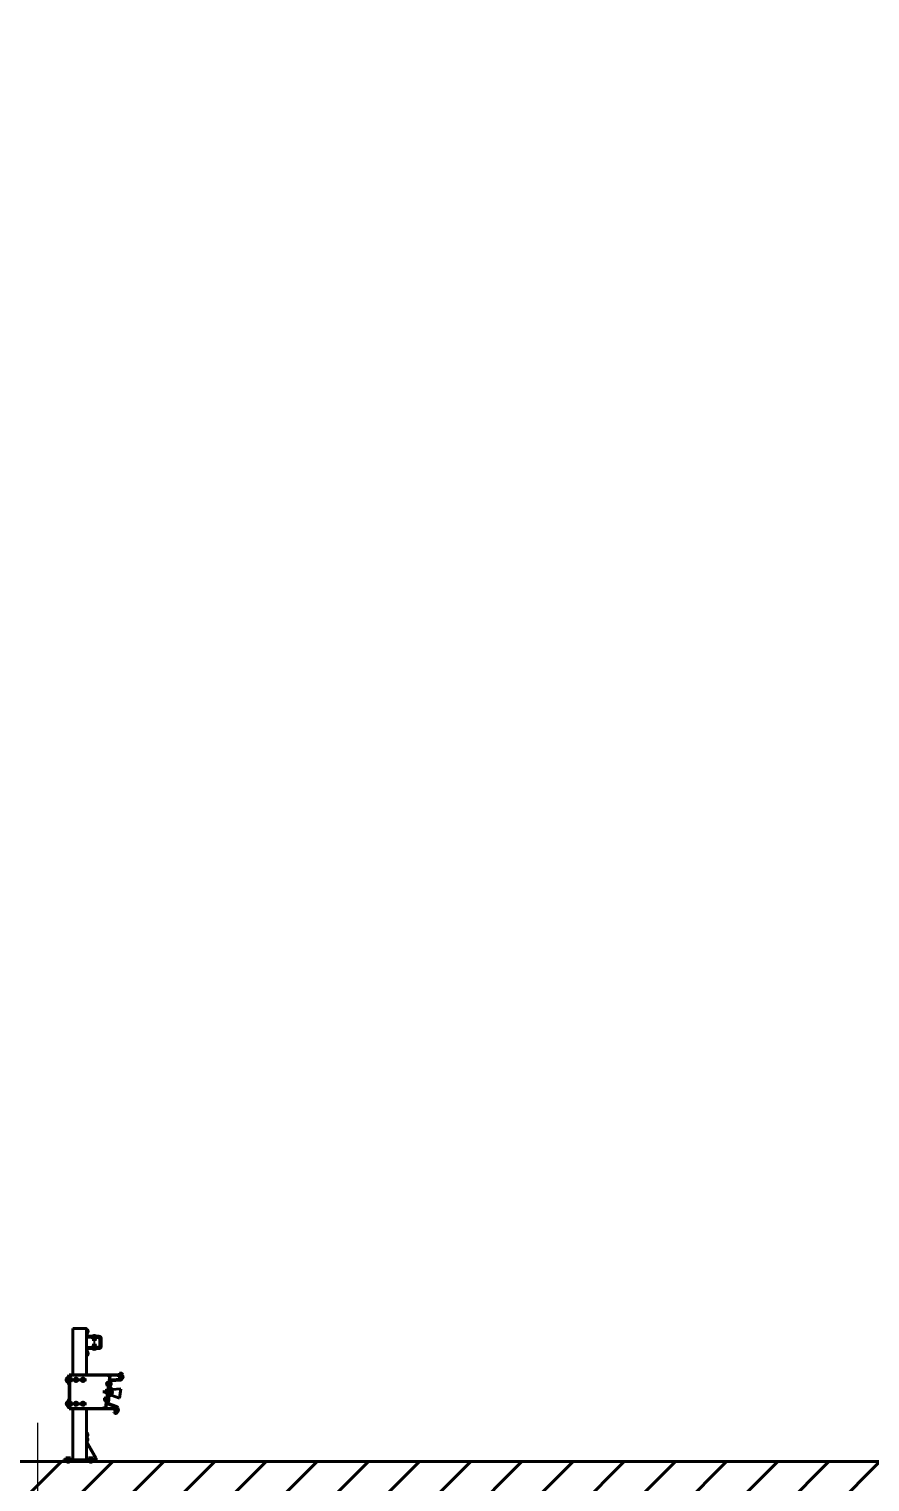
# Model space of a CAD drawing. Header units: millimetres. Extents: x 82 to 1107, y 39 to 638.
# Drawn here: x 1060.11 to 1067.49, y 305.15 to 317.9 of the extents above; entities that cross this region are included whole.
import ezdxf

# ---------------------------------------------------------------- set-up
doc = ezdxf.new("R2010")
doc.units = ezdxf.units.MM
doc.linetypes.add('CENTER2', pattern=[28.575, 19.05, -3.175, 3.175, -3.175])
for name, color, linetype, lineweight in [('axis', 40, 'CENTER2', 20), ('dim', 4, 'Continuous', 25), ('elevation', 250, 'Continuous', 40)]:
    doc.layers.add(name, color=color, linetype=linetype, lineweight=lineweight)
doc.styles.add('text-razm', font='simplex.shx', dxfattribs={"width": 0.6, "oblique": 15})
doc.dimstyles.new('razm-001', dxfattribs={"dimtxt": 3, "dimasz": 2.5, "dimexe": 1, "dimexo": 0, "dimgap": 1, "dimtad": 1, "dimdec": 0, "dimlfac": 100, "dimzin": 1, "dimtxsty": 'text-razm', "dimcen": 2.5, "dimclrd": 256, "dimclre": 256, "dimclrt": 7, "dimaunit": 1, "dimadec": 0, "dimazin": 2, "dimtfac": 1, "dimtdec": 0, "dimtmove": 0, "dimatfit": 3, "dimfxl": 1, "dimlwd": 20, "dimlwe": 20, "dimarcsym": 0})

# ---------------------------------------------------------------- blocks, each defined once
blk = doc.blocks.new('*D8')
at = {"layer": 'Defpoints', "color": 0, "transparency": 16777216}
for p in [(1062.304, 365.222), (1097.869, 365.222), (1075.687, 270.731)]:
    blk.add_point(p, dxfattribs=at)
at = {"layer": 'dim', "lineweight": 20, "transparency": 16777216}
for p, q in [((1062.304, 365.222), (1098.869, 365.222)), ((1097.869, 273.231), (1097.869, 362.722)), ((1075.687, 270.731), (1098.869, 270.731))]:
    blk.add_line(p, q, dxfattribs=at)
at = {"layer": 'dim', "transparency": 16777216}
for points in [[(1097.453, 362.722), (1098.286, 362.722), (1097.869, 365.222)], [(1097.453, 273.231), (1098.286, 273.231), (1097.869, 270.731)]]:
    blk.add_solid(points, dxfattribs=at)
at = {"layer": 'dim', "color": 7, "transparency": 16777216, "insert": (1095.369, 317.977), "char_height": 3, "attachment_point": 5, "rotation": 90, "style": 'text-razm'}
blk.add_mtext('10754', dxfattribs=at)

msp = doc.modelspace()

# ---------------------------------------------------------------- hatches: boundary and pattern name
at = {"layer": 'elevation'}
h = msp.add_hatch(dxfattribs=at)
h.set_pattern_fill('ANSI31', color=256, scale=0.1)
h.set_pattern_definition([(45, (-4142.40534, 468.6736), (-0.224506403, 0.224506403), [])])
edge = h.paths.add_edge_path()
edge.add_arc((1059.837, 303.323), 0.2, 270, 359.9985)
edge.add_line((1060.037, 303.323), (1060.037, 304.723))
edge.add_arc((1059.837, 304.723), 0.2, 359.9985, 449.9985)
edge.add_line((1059.837, 304.923), (1056.617, 304.923))
edge.add_arc((1056.617, 304.723), 0.2, 89.9985, 179.9985)
edge.add_line((1056.417, 304.723), (1056.417, 303.323))
edge.add_arc((1056.617, 303.323), 0.2, 179.9985, 270)
edge.add_line((1056.617, 303.123), (1059.837, 303.123))
edge = h.paths.add_edge_path()
edge.add_arc((1055.917, 304.723), 0.2, 359.9985, 449.9985)
edge.add_line((1055.917, 304.923), (1053.117, 304.923))
edge.add_arc((1053.117, 304.723), 0.2, 89.9985, 179.9985)
edge.add_line((1052.917, 304.723), (1052.917, 303.323))
edge.add_arc((1053.117, 303.323), 0.2, 179.9985, 270)
edge.add_line((1053.117, 303.123), (1055.917, 303.123))
edge.add_arc((1055.917, 303.323), 0.2, 270, 359.9985)
edge.add_line((1056.117, 303.323), (1056.117, 304.723))
edge = h.paths.add_edge_path()
edge.add_arc((1047.217, 304.824), 0.1, 89.9985, 180)
edge.add_line((1047.117, 304.824), (1047.117, 304.639))
edge.add_arc((1047.217, 304.639), 0.1, 180, 254.0211)
edge.add_line((1047.19, 304.543), (1052.014, 303.161))
edge.add_arc((1052.289, 304.123), 1, 254.0211, 270.0176)
edge.add_line((1052.289, 303.123), (1052.417, 303.123))
edge.add_arc((1052.417, 303.323), 0.2, 270.0176, 359.9985)
edge.add_line((1052.617, 303.323), (1052.617, 304.724))
edge.add_arc((1052.417, 304.724), 0.2, 359.9985, 449.9985)
edge.add_line((1052.417, 304.924), (1047.217, 304.924))
edge = h.paths.add_edge_path()
edge.add_arc((1060.537, 304.723), 0.2, 89.9985, 179.9985)
edge.add_line((1060.337, 304.723), (1060.337, 303.323))
edge.add_arc((1060.537, 303.323), 0.2, 179.9985, 270.0754)
edge.add_line((1060.538, 303.123), (1063.758, 303.127))
edge.add_arc((1063.758, 303.327), 0.2, 270.0754, 359.9985)
edge.add_line((1063.958, 303.327), (1063.958, 304.723))
edge.add_arc((1063.758, 304.723), 0.2, 359.9985, 449.9985)
edge.add_line((1063.758, 304.923), (1060.537, 304.923))
edge = h.paths.add_edge_path()
edge.add_arc((1067.258, 303.327), 0.2, 270, 359.9985)
edge.add_line((1067.458, 303.327), (1067.458, 304.728))
edge.add_arc((1067.258, 304.728), 0.2, 359.9985, 449.9985)
edge.add_line((1067.258, 304.928), (1064.458, 304.928))
edge.add_arc((1064.458, 304.728), 0.2, 89.9985, 179.9985)
edge.add_line((1064.258, 304.728), (1064.258, 303.327))
edge.add_arc((1064.458, 303.327), 0.2, 179.9985, 270)
edge.add_line((1064.458, 303.127), (1067.258, 303.127))
edge = h.paths.add_edge_path()
edge.add_arc((1067.958, 304.728), 0.2, 89.9501, 179.9985)
edge.add_line((1067.758, 304.728), (1067.758, 303.327))
edge.add_arc((1067.958, 303.327), 0.2, 179.9985, 270.0153)
edge.add_line((1067.958, 303.127), (1068.103, 303.127))
edge.add_arc((1068.102, 304.127), 1, 270.0176, 285.9789)
edge.add_line((1068.378, 303.166), (1073.185, 304.543))
edge.add_arc((1073.157, 304.639), 0.1, 285.9789, 360)
edge.add_line((1073.257, 304.639), (1073.257, 304.823))
edge.add_arc((1073.157, 304.823), 0.1, 360, 449.9985)
edge.add_line((1073.157, 304.923), (1067.958, 304.928))
edge = h.paths.add_edge_path()
edge.add_arc((1046.268, 304.983), 0.5, 180, 235.291)
edge.add_line((1045.983, 304.572), (1049.534, 303.559))
edge.add_line((1049.534, 303.559), (1052.102, 302.824))
edge.add_line((1052.102, 302.824), (1060.187, 302.824))
edge.add_line((1060.187, 302.824), (1060.187, 305.324))
edge.add_line((1060.187, 305.324), (1048.887, 305.324))
edge.add_line((1048.887, 305.324), (1045.768, 305.324))
edge.add_line((1045.768, 305.324), (1045.768, 304.983))
edge = h.paths.add_edge_path()
edge.add_arc((1074.107, 304.984), 0.5, 304.7068, 360)
edge.add_line((1074.607, 304.984), (1074.607, 305.324))
edge.add_line((1074.607, 305.324), (1071.487, 305.324))
edge.add_line((1071.487, 305.324), (1060.187, 305.324))
edge.add_line((1060.187, 305.324), (1060.187, 302.825))
edge.add_line((1060.187, 302.825), (1068.285, 302.828))
edge.add_line((1068.285, 302.828), (1070.84, 303.559))
edge.add_line((1070.84, 303.559), (1074.392, 304.573))

# ---------------------------------------------------------------- linework, layer by layer
at = {"layer": 'axis'}
msp.add_line((1060.187, 305.663), (1060.187, 300.294), dxfattribs=at)
at = {"layer": 'elevation'}
for p, q in [((1060.615, 306.493), (1060.495, 306.493)), ((1060.495, 306.493), (1060.495, 306.087)), ((1060.638, 306.468), (1060.608, 306.468)), ((1060.615, 306.493), (1060.615, 306.087)), ((1060.618, 306.476), (1060.615, 306.476)), ((1060.618, 306.46), (1060.615, 306.46)), ((1060.618, 306.455), (1060.615, 306.455)), ((1060.615, 306.428), (1060.615, 306.455)), ((1060.623, 306.491), (1060.618, 306.491)), ((1060.618, 306.491), (1060.618, 306.429)), ((1060.618, 306.428), (1060.618, 306.455)), ((1060.623, 306.491), (1060.623, 306.429)), ((1060.625, 306.483), (1060.623, 306.483)), ((1060.623, 306.483), (1060.623, 306.454)), ((1060.625, 306.454), (1060.623, 306.454)), ((1060.625, 306.483), (1060.625, 306.454)), ((1060.685, 306.438), (1060.685, 306.407)), ((1060.685, 306.437), (1060.685, 306.389)), ((1060.615, 306.286), (1060.615, 306.313)), ((1060.618, 306.286), (1060.618, 306.313)), ((1060.618, 306.312), (1060.618, 306.25)), ((1060.623, 306.312), (1060.623, 306.25)), ((1060.726, 306.424), (1060.628, 306.424)), ((1060.726, 306.42), (1060.628, 306.42)), ((1060.717, 306.418), (1060.628, 306.418)), ((1060.717, 306.415), (1060.628, 306.415)), ((1060.628, 306.326), (1060.717, 306.326)), ((1060.628, 306.323), (1060.717, 306.323)), ((1060.726, 306.321), (1060.628, 306.321)), ((1060.726, 306.317), (1060.628, 306.317)), ((1060.7, 306.413), (1060.67, 306.413)), ((1060.67, 306.413), (1060.67, 306.403)), ((1060.67, 306.403), (1060.7, 306.403)), ((1060.7, 306.338), (1060.67, 306.338)), ((1060.67, 306.338), (1060.67, 306.328)), ((1060.67, 306.328), (1060.7, 306.328)), ((1060.671, 306.426), (1060.7, 306.426)), ((1060.671, 306.426), (1060.671, 306.424)), ((1060.671, 306.424), (1060.7, 306.424)), ((1060.7, 306.317), (1060.671, 306.317)), ((1060.671, 306.315), (1060.671, 306.317)), ((1060.7, 306.315), (1060.671, 306.315)), ((1060.697, 306.401), (1060.673, 306.401)), ((1060.697, 306.34), (1060.673, 306.34)), ((1060.677, 306.42), (1060.677, 306.418)), ((1060.677, 306.413), (1060.677, 306.403)), ((1060.677, 306.413), (1060.677, 306.403)), ((1060.677, 306.401), (1060.677, 306.384)), ((1060.677, 306.384), (1060.693, 306.384)), ((1060.693, 306.357), (1060.677, 306.357)), ((1060.677, 306.34), (1060.677, 306.357)), ((1060.677, 306.338), (1060.677, 306.328)), ((1060.677, 306.328), (1060.677, 306.338)), ((1060.677, 306.321), (1060.677, 306.323)), ((1060.678, 306.401), (1060.678, 306.384)), ((1060.678, 306.34), (1060.678, 306.357)), ((1060.685, 306.304), (1060.685, 306.352)), ((1060.685, 306.34), (1060.685, 306.326)), ((1060.685, 306.335), (1060.685, 306.301)), ((1060.692, 306.401), (1060.692, 306.384)), ((1060.692, 306.34), (1060.692, 306.357)), ((1060.693, 306.42), (1060.693, 306.418)), ((1060.693, 306.413), (1060.693, 306.403)), ((1060.693, 306.413), (1060.693, 306.403)), ((1060.693, 306.401), (1060.693, 306.384)), ((1060.693, 306.34), (1060.693, 306.357)), ((1060.693, 306.338), (1060.693, 306.328)), ((1060.693, 306.328), (1060.693, 306.338)), ((1060.693, 306.321), (1060.693, 306.323)), ((1060.7, 306.426), (1060.7, 306.424)), ((1060.7, 306.413), (1060.7, 306.403)), ((1060.7, 306.338), (1060.7, 306.328)), ((1060.7, 306.315), (1060.7, 306.317)), ((1060.732, 306.341), (1060.732, 306.4)), ((1060.735, 306.341), (1060.735, 306.4)), ((1060.741, 306.405), (1060.741, 306.336)), ((1060.745, 306.405), (1060.745, 306.336)), ((1060.638, 306.273), (1060.611, 306.273)), ((1060.618, 306.286), (1060.615, 306.286)), ((1060.618, 306.281), (1060.615, 306.281)), ((1060.618, 306.265), (1060.615, 306.265)), ((1060.623, 306.25), (1060.618, 306.25)), ((1060.625, 306.287), (1060.623, 306.287)), ((1060.623, 306.287), (1060.623, 306.258)), ((1060.625, 306.258), (1060.623, 306.258)), ((1060.625, 306.287), (1060.625, 306.258)), ((1060.443, 306.057), (1060.445, 306.057)), ((1060.443, 306.057), (1060.443, 306.028)), ((1060.445, 306.057), (1060.445, 306.028)), ((1060.46, 306.082), (1060.464, 306.079)), ((1060.465, 306.087), (1060.465, 306.083)), ((1060.923, 306.087), (1060.465, 306.087)), ((1060.465, 306.087), (1060.465, 306.083)), ((1060.923, 306.083), (1060.465, 306.083)), ((1060.478, 306.077), (1060.465, 306.077)), ((1060.465, 306.077), (1060.465, 305.797)), ((1060.469, 306.077), (1060.469, 305.797)), ((1060.469, 306.03), (1060.469, 306.054)), ((1060.471, 306.057), (1060.471, 306.027)), ((1060.481, 306.057), (1060.471, 306.057)), ((1060.481, 306.027), (1060.481, 306.057)), ((1060.483, 306.083), (1060.483, 306.082)), ((1060.483, 306.03), (1060.483, 306.054)), ((1060.495, 306.092), (1060.495, 306.087)), ((1060.525, 306.065), (1060.525, 306.02)), ((1060.525, 306.063), (1060.525, 306.02)), ((1060.585, 306.065), (1060.585, 306.02)), ((1060.585, 306.063), (1060.585, 306.02)), ((1060.615, 306.092), (1060.615, 306.087)), ((1060.821, 306.078), (1060.782, 305.797)), ((1060.825, 306.077), (1060.786, 305.797)), ((1060.806, 306.083), (1060.806, 306.083)), ((1060.821, 306.077), (1060.811, 306.077)), ((1060.825, 306.077), (1060.821, 306.078)), ((1060.942, 306.067), (1060.896, 306.073)), ((1060.901, 306.081), (1060.898, 306.065)), ((1060.906, 306.065), (1060.898, 306.066)), ((1060.906, 306.064), (1060.898, 306.065)), ((1060.908, 306.079), (1060.9, 306.08)), ((1060.909, 306.08), (1060.901, 306.081)), ((1060.922, 306.096), (1060.906, 306.101)), ((1060.906, 306.101), (1060.906, 306.098)), ((1060.921, 306.093), (1060.906, 306.098)), ((1060.906, 306.06), (1060.909, 306.083)), ((1060.911, 306.083), (1060.907, 306.056)), ((1060.917, 306.055), (1060.907, 306.056)), ((1060.918, 306.062), (1060.908, 306.063)), ((1060.92, 306.078), (1060.91, 306.079)), ((1060.913, 306.1), (1060.914, 306.104)), ((1060.913, 306.1), (1060.923, 306.097)), ((1060.914, 306.104), (1060.924, 306.101)), ((1060.917, 306.055), (1060.921, 306.083)), ((1060.919, 306.05), (1060.924, 306.089)), ((1060.923, 306.05), (1060.928, 306.088)), ((1060.923, 306.051), (1060.928, 306.087)), ((1060.923, 306.087), (1060.923, 306.083)), ((1060.927, 306.049), (1060.932, 306.088)), ((1060.929, 306.054), (1060.927, 306.054)), ((1060.933, 306.083), (1060.929, 306.054)), ((1060.933, 306.083), (1060.931, 306.083)), ((1060.432, 306.042), (1060.48, 306.042)), ((1060.471, 306.042), (1060.434, 306.042)), ((1060.443, 306.028), (1060.445, 306.028)), ((1060.445, 306.05), (1060.446, 306.05)), ((1060.445, 306.034), (1060.446, 306.034)), ((1060.45, 306.05), (1060.465, 306.05)), ((1060.45, 306.034), (1060.465, 306.034)), ((1060.455, 306.05), (1060.455, 306.034)), ((1060.455, 306.049), (1060.465, 306.049)), ((1060.455, 306.035), (1060.465, 306.035)), ((1060.46, 306.002), (1060.464, 306.006)), ((1060.469, 306.05), (1060.485, 306.05)), ((1060.469, 306.034), (1060.485, 306.034)), ((1060.481, 306.05), (1060.471, 306.05)), ((1060.481, 306.034), (1060.471, 306.034)), ((1060.481, 306.027), (1060.471, 306.027)), ((1060.483, 306.049), (1060.485, 306.049)), ((1060.483, 306.035), (1060.485, 306.035)), ((1060.485, 306.05), (1060.485, 306.034)), ((1060.615, 306.042), (1060.495, 306.042)), ((1060.805, 305.937), (1060.761, 305.937)), ((1060.779, 305.949), (1060.777, 305.933)), ((1060.787, 305.933), (1060.777, 305.934)), ((1060.787, 305.932), (1060.777, 305.933)), ((1060.842, 305.932), (1060.778, 305.941)), ((1060.789, 305.948), (1060.779, 305.949)), ((1060.789, 305.947), (1060.779, 305.948)), ((1060.786, 305.928), (1060.789, 305.952)), ((1060.792, 305.954), (1060.788, 305.924)), ((1060.798, 305.93), (1060.788, 305.931)), ((1060.832, 306.003), (1060.79, 306.009)), ((1060.801, 305.946), (1060.791, 305.947)), ((1060.794, 306.017), (1060.792, 306.001)), ((1060.833, 306.003), (1060.792, 306.009)), ((1060.796, 306.001), (1060.792, 306.002)), ((1060.796, 306), (1060.792, 306.001)), ((1060.802, 305.953), (1060.792, 305.954)), ((1060.798, 305.93), (1060.792, 305.931)), ((1060.798, 305.93), (1060.792, 305.931)), ((1060.798, 306.016), (1060.794, 306.017)), ((1060.798, 306.015), (1060.794, 306.016)), ((1060.801, 305.946), (1060.795, 305.947)), ((1060.801, 305.946), (1060.795, 305.947)), ((1060.796, 305.996), (1060.799, 306.02)), ((1060.801, 306.023), (1060.797, 305.993)), ((1060.811, 306.006), (1060.797, 306.008)), ((1060.807, 305.992), (1060.797, 305.993)), ((1060.797, 305.923), (1060.802, 305.953)), ((1060.808, 305.998), (1060.798, 306)), ((1060.846, 305.931), (1060.798, 305.938)), ((1060.81, 306.014), (1060.8, 306.016)), ((1060.811, 306.021), (1060.801, 306.023)), ((1060.824, 305.926), (1060.804, 305.929)), ((1060.822, 305.928), (1060.805, 305.93)), ((1060.824, 305.942), (1060.806, 305.944)), ((1060.807, 305.992), (1060.811, 306.021)), ((1060.826, 305.942), (1060.807, 305.945)), ((1060.809, 305.994), (1060.813, 306.018)), ((1060.812, 305.986), (1060.818, 306.025)), ((1060.812, 305.986), (1060.818, 306.025)), ((1060.816, 305.985), (1060.822, 306.025)), ((1060.816, 305.986), (1060.822, 306.024)), ((1060.816, 305.986), (1060.816, 305.981)), ((1060.82, 305.985), (1060.826, 306.024)), ((1060.823, 305.99), (1060.821, 305.99)), ((1060.824, 305.943), (1060.822, 305.927)), ((1060.825, 305.934), (1060.822, 305.909)), ((1060.827, 306.019), (1060.823, 305.99)), ((1060.825, 305.99), (1060.823, 305.99)), ((1060.827, 306.019), (1060.825, 306.019)), ((1060.829, 306.018), (1060.825, 305.99)), ((1060.826, 305.964), (1060.825, 305.965)), ((1060.825, 305.934), (1060.829, 305.96)), ((1060.828, 305.967), (1060.826, 305.968)), ((1060.828, 305.968), (1060.826, 305.968)), ((1060.829, 305.934), (1060.826, 305.909)), ((1060.829, 305.934), (1060.826, 305.908)), ((1060.829, 306.018), (1060.827, 306.019)), ((1060.829, 305.971), (1060.828, 305.972)), ((1060.829, 305.934), (1060.833, 305.959)), ((1060.829, 305.934), (1060.833, 305.958)), ((1060.836, 305.953), (1060.83, 305.913)), ((1060.833, 305.933), (1060.83, 305.908)), ((1060.833, 305.933), (1060.83, 305.908)), ((1060.835, 305.948), (1060.831, 305.919)), ((1060.833, 305.933), (1060.837, 305.959)), ((1060.833, 305.908), (1060.84, 305.958)), ((1060.837, 305.933), (1060.833, 305.933)), ((1060.838, 305.947), (1060.834, 305.918)), ((1060.915, 306.047), (1060.836, 306.042)), ((1060.84, 305.947), (1060.836, 305.918)), ((1060.915, 306.044), (1060.837, 306.039)), ((1060.837, 306.038), (1060.915, 306.043)), ((1060.837, 306.034), (1060.915, 306.039)), ((1060.84, 305.958), (1060.837, 305.958)), ((1060.84, 305.947), (1060.838, 305.947)), ((1060.84, 305.958), (1060.839, 305.955)), ((1060.919, 305.964), (1060.84, 305.958)), ((1060.907, 305.88), (1060.919, 305.964)), ((1060.433, 305.832), (1060.481, 305.832)), ((1060.472, 305.832), (1060.435, 305.832)), ((1060.444, 305.846), (1060.446, 305.846)), ((1060.444, 305.846), (1060.444, 305.817)), ((1060.444, 305.817), (1060.446, 305.817)), ((1060.446, 305.846), (1060.446, 305.817)), ((1060.446, 305.84), (1060.446, 305.84)), ((1060.446, 305.824), (1060.446, 305.824)), ((1060.451, 305.84), (1060.465, 305.84)), ((1060.451, 305.824), (1060.465, 305.824)), ((1060.456, 305.84), (1060.456, 305.824)), ((1060.456, 305.839), (1060.465, 305.839)), ((1060.456, 305.825), (1060.465, 305.825)), ((1060.461, 305.872), (1060.464, 305.869)), ((1060.469, 305.82), (1060.469, 305.844)), ((1060.469, 305.84), (1060.486, 305.84)), ((1060.469, 305.824), (1060.486, 305.824)), ((1060.471, 305.847), (1060.471, 305.817)), ((1060.481, 305.847), (1060.471, 305.847)), ((1060.481, 305.84), (1060.471, 305.84)), ((1060.481, 305.824), (1060.471, 305.824)), ((1060.481, 305.817), (1060.471, 305.817)), ((1060.481, 305.817), (1060.481, 305.847)), ((1060.483, 305.82), (1060.483, 305.844)), ((1060.483, 305.839), (1060.486, 305.839)), ((1060.483, 305.825), (1060.486, 305.825)), ((1060.486, 305.84), (1060.486, 305.824)), ((1060.615, 305.832), (1060.495, 305.832)), ((1060.525, 305.852), (1060.525, 305.811)), ((1060.585, 305.852), (1060.585, 305.811)), ((1060.812, 305.866), (1060.771, 305.872)), ((1060.775, 305.88), (1060.773, 305.864)), ((1060.814, 305.866), (1060.773, 305.872)), ((1060.777, 305.864), (1060.773, 305.865)), ((1060.777, 305.863), (1060.773, 305.864)), ((1060.779, 305.879), (1060.775, 305.88)), ((1060.779, 305.878), (1060.775, 305.879)), ((1060.776, 305.859), (1060.78, 305.883)), ((1060.782, 305.886), (1060.778, 305.856)), ((1060.788, 305.855), (1060.778, 305.856)), ((1060.789, 305.862), (1060.779, 305.863)), ((1060.791, 305.877), (1060.781, 305.879)), ((1060.792, 305.884), (1060.782, 305.886)), ((1060.797, 305.923), (1060.788, 305.924)), ((1060.788, 305.855), (1060.792, 305.884)), ((1060.79, 305.857), (1060.794, 305.881)), ((1060.799, 305.888), (1060.793, 305.85)), ((1060.799, 305.888), (1060.793, 305.85)), ((1060.803, 305.888), (1060.797, 305.848)), ((1060.803, 305.888), (1060.797, 305.849)), ((1060.797, 305.849), (1060.797, 305.845)), ((1060.807, 305.887), (1060.801, 305.848)), ((1060.806, 305.882), (1060.802, 305.853)), ((1060.804, 305.853), (1060.802, 305.853)), ((1060.808, 305.882), (1060.804, 305.853)), ((1060.805, 305.853), (1060.804, 305.853)), ((1060.809, 305.881), (1060.805, 305.853)), ((1060.808, 305.882), (1060.806, 305.882)), ((1060.88, 305.802), (1060.806, 305.828)), ((1060.809, 305.881), (1060.808, 305.882)), ((1060.808, 305.832), (1060.882, 305.805)), ((1060.882, 305.804), (1060.808, 305.831)), ((1060.809, 305.835), (1060.883, 305.809)), ((1060.818, 305.905), (1060.816, 305.905)), ((1060.819, 305.902), (1060.817, 305.902)), ((1060.819, 305.901), (1060.817, 305.901)), ((1060.819, 305.897), (1060.817, 305.897)), ((1060.83, 305.908), (1060.833, 305.908)), ((1060.907, 305.88), (1060.833, 305.908)), ((1060.836, 305.918), (1060.834, 305.918)), ((1060.461, 305.792), (1060.464, 305.795)), ((1060.478, 305.797), (1060.465, 305.797)), ((1060.465, 305.791), (1060.465, 305.787)), ((1060.88, 305.791), (1060.465, 305.791)), ((1060.88, 305.787), (1060.465, 305.787)), ((1060.483, 305.792), (1060.483, 305.791)), ((1060.495, 305.787), (1060.495, 305.338)), ((1060.615, 305.787), (1060.615, 305.338)), ((1060.615, 305.763), (1060.615, 305.497)), ((1060.764, 305.793), (1060.764, 305.791)), ((1060.786, 305.797), (1060.769, 305.797)), ((1060.786, 305.797), (1060.782, 305.797)), ((1060.901, 305.775), (1060.854, 305.781)), ((1060.859, 305.786), (1060.857, 305.773)), ((1060.865, 305.773), (1060.857, 305.774)), ((1060.865, 305.772), (1060.857, 305.773)), ((1060.874, 305.755), (1060.857, 305.755)), ((1060.857, 305.752), (1060.857, 305.755)), ((1060.874, 305.752), (1060.857, 305.752)), ((1060.864, 305.751), (1060.874, 305.751)), ((1060.864, 305.751), (1060.864, 305.747)), ((1060.864, 305.747), (1060.874, 305.747)), ((1060.865, 305.768), (1060.867, 305.787)), ((1060.869, 305.787), (1060.866, 305.765)), ((1060.88, 305.778), (1060.866, 305.78)), ((1060.876, 305.763), (1060.866, 305.765)), ((1060.867, 305.787), (1060.867, 305.787)), ((1060.877, 305.77), (1060.867, 305.772)), ((1060.877, 305.77), (1060.867, 305.772)), ((1060.868, 305.791), (1060.868, 305.792)), ((1060.87, 305.794), (1060.87, 305.791)), ((1060.88, 305.793), (1060.87, 305.794)), ((1060.879, 305.786), (1060.874, 305.787)), ((1060.879, 305.786), (1060.874, 305.787)), ((1060.876, 305.763), (1060.88, 305.787)), ((1060.883, 305.797), (1060.878, 305.759)), ((1060.88, 305.788), (1060.88, 305.793)), ((1060.88, 305.791), (1060.88, 305.787)), ((1060.887, 305.796), (1060.882, 305.759)), ((1060.882, 305.758), (1060.882, 305.759)), ((1060.891, 305.796), (1060.886, 305.758)), ((1060.888, 305.762), (1060.886, 305.762)), ((1060.892, 305.791), (1060.888, 305.762)), ((1060.892, 305.791), (1060.89, 305.791)), ((1060.623, 305.559), (1060.612, 305.559)), ((1060.631, 305.559), (1060.613, 305.559)), ((1060.618, 305.579), (1060.615, 305.579)), ((1060.615, 305.579), (1060.615, 305.498)), ((1060.618, 305.579), (1060.618, 305.498)), ((1060.621, 305.579), (1060.618, 305.579)), ((1060.618, 305.579), (1060.618, 305.498)), ((1060.621, 305.579), (1060.621, 305.498)), ((1060.621, 305.573), (1060.621, 305.544)), ((1060.623, 305.573), (1060.621, 305.573)), ((1060.623, 305.544), (1060.621, 305.544)), ((1060.623, 305.573), (1060.623, 305.544)), ((1060.622, 305.518), (1060.611, 305.518)), ((1060.625, 305.518), (1060.614, 305.518)), ((1060.618, 305.498), (1060.614, 305.496)), ((1060.694, 305.356), (1060.614, 305.496)), ((1060.615, 305.498), (1060.616, 305.497)), ((1060.615, 305.494), (1060.615, 305.338)), ((1060.633, 305.518), (1060.616, 305.518)), ((1060.621, 305.498), (1060.618, 305.498)), ((1060.618, 305.498), (1060.619, 305.497)), ((1060.701, 305.354), (1060.618, 305.498)), ((1060.621, 305.533), (1060.621, 305.504)), ((1060.623, 305.533), (1060.621, 305.533)), ((1060.623, 305.504), (1060.621, 305.504)), ((1060.623, 305.533), (1060.623, 305.504)), ((1059.887, 305.324), (1060.487, 305.324)), ((1060.695, 305.338), (1060.415, 305.338)), ((1060.415, 305.328), (1060.415, 305.338)), ((1060.415, 305.328), (1060.695, 305.328)), ((1060.415, 305.327), (1060.415, 305.324)), ((1060.695, 305.327), (1060.415, 305.327)), ((1060.695, 305.324), (1060.415, 305.324)), ((1060.435, 305.356), (1060.435, 305.338)), ((1060.475, 305.356), (1060.435, 305.356)), ((1060.443, 305.356), (1060.443, 305.338)), ((1060.455, 305.356), (1060.455, 305.307)), ((1060.455, 305.338), (1060.455, 305.314)), ((1060.467, 305.356), (1060.467, 305.338)), ((1060.475, 305.356), (1060.475, 305.338)), ((1060.487, 305.324), (1071.657, 305.324)), ((1060.635, 305.356), (1060.635, 305.338)), ((1060.675, 305.356), (1060.635, 305.356)), ((1060.643, 305.356), (1060.643, 305.338)), ((1060.655, 305.356), (1060.655, 305.307)), ((1060.655, 305.338), (1060.655, 305.314)), ((1060.667, 305.356), (1060.667, 305.338)), ((1060.675, 305.356), (1060.675, 305.338)), ((1060.698, 305.354), (1060.694, 305.356)), ((1060.695, 305.328), (1060.695, 305.338)), ((1060.701, 305.354), (1060.698, 305.354)), ((1060.698, 305.354), (1060.698, 305.33)), ((1060.701, 305.354), (1060.701, 305.33))]:
    msp.add_line(p, q, dxfattribs=at)
for centre in [(1060.525, 306.042), (1060.585, 306.042), (1060.525, 305.832), (1060.585, 305.832)]:
    msp.add_circle(centre, 0.015, dxfattribs=at)
for centre, radius, start, end in [((1060.611, 306.468), 0.02, 313.5312, 46.4688), ((1060.628, 306.428), 0.013, 180, 270), ((1060.628, 306.313), 0.013, 90, 180), ((1060.628, 306.429), 0.00952, 180, 270), ((1060.628, 306.428), 0.01, 180, 270), ((1060.628, 306.313), 0.01, 90, 180), ((1060.628, 306.312), 0.00952, 90, 180), ((1060.628, 306.429), 0.00501, 180, 270), ((1060.628, 306.312), 0.00501, 90, 180), ((1060.674, 306.411), 0.00404, 29.7449, 150.2551), ((1060.674, 306.405), 0.00404, 209.7449, 330.2551), ((1060.674, 306.336), 0.00404, 29.7449, 150.2551), ((1060.674, 306.33), 0.00404, 209.7449, 330.2551), ((1060.685, 306.412), 0.02, 43.5312, 136.4688), ((1060.685, 306.329), 0.02, 223.5312, 316.4688), ((1060.685, 306.398), 0.017, 61.9275, 118.0725), ((1060.685, 306.418), 0.017, 241.9275, 298.0725), ((1060.685, 306.323), 0.017, 61.9275, 118.0725), ((1060.685, 306.343), 0.017, 241.9275, 298.0725), ((1060.697, 306.411), 0.00404, 29.7449, 150.2551), ((1060.697, 306.405), 0.00404, 209.7449, 330.2551), ((1060.697, 306.336), 0.00404, 29.7449, 150.2551), ((1060.697, 306.33), 0.00404, 209.7449, 330.2551), ((1060.717, 306.4), 0.018, 0, 90), ((1060.717, 306.4), 0.015, 0, 90), ((1060.717, 306.341), 0.018, 270, 0), ((1060.717, 306.341), 0.015, 270, 0), ((1060.726, 306.405), 0.0195, 0, 90), ((1060.726, 306.405), 0.015, 0, 90), ((1060.726, 306.336), 0.015, 270, 0), ((1060.726, 306.336), 0.0195, 270, 0), ((1060.611, 306.273), 0.02, 313.5312, 46.4688), ((1060.457, 306.042), 0.02, 133.5312, 226.4688), ((1060.505, 306.042), 0.0601, 138.5904, 221.4096), ((1060.505, 306.042), 0.0555, 138.5904, 221.4096), ((1060.473, 306.054), 0.00404, 119.7449, 240.2551), ((1060.478, 306.082), 0.00501, 270, 0), ((1060.479, 306.054), 0.00404, 299.7449, 60.2551), ((1060.811, 306.082), 0.00501, 171.815, 270), ((1060.91, 306.06), 0.00404, 111.7449, 232.2551), ((1060.924, 306.069), 0.017, 143.9275, 200.0725), ((1060.913, 306.082), 0.00404, 165.4694, 232.2551), ((1060.916, 306.059), 0.00404, 291.7449, 52.2551), ((1060.904, 306.072), 0.017, 323.9275, 20.0725), ((1060.919, 306.082), 0.00404, 291.7449, 27.261), ((1060.92, 306.089), 0.00401, 352, 72.1342), ((1060.92, 306.088), 0.00802, 352, 72.1342), ((1060.92, 306.089), 0.00802, 352, 70.6901), ((1060.92, 306.089), 0.012, 352, 70.6901), ((1060.917, 306.07), 0.02, 305.5312, 38.4688), ((1060.486, 306.042), 0.017, 151.9275, 208.0725), ((1060.473, 306.031), 0.00404, 119.7449, 240.2551), ((1060.466, 306.042), 0.017, 331.9275, 28.0725), ((1060.479, 306.031), 0.00404, 299.7449, 60.2551), ((1060.79, 305.928), 0.00404, 111.7449, 232.2551), ((1060.805, 305.937), 0.017, 143.9275, 200.0725), ((1060.793, 305.95), 0.00404, 111.7449, 232.2551), ((1060.8, 305.996), 0.00404, 111.7449, 232.2551), ((1060.814, 306.006), 0.017, 143.9275, 200.0725), ((1060.796, 305.927), 0.00404, 291.7449, 52.2551), ((1060.785, 305.94), 0.017, 323.9275, 20.0725), ((1060.803, 306.019), 0.00404, 111.7449, 232.2551), ((1060.799, 305.95), 0.00404, 291.7449, 52.2551), ((1060.806, 305.995), 0.00404, 291.7449, 52.2551), ((1060.794, 306.009), 0.017, 323.9275, 20.0725), ((1060.809, 306.018), 0.00404, 291.7449, 52.2551), ((1060.832, 305.983), 0.02, 172, 247.9638), ((1060.832, 305.983), 0.016, 172, 247.9638), ((1060.832, 305.982), 0.016, 172, 247.9638), ((1060.838, 306.022), 0.02, 93.7683, 172), ((1060.832, 305.983), 0.012, 172, 247.9638), ((1060.838, 306.023), 0.016, 93.7683, 172), ((1060.838, 306.022), 0.016, 93.7683, 172), ((1060.813, 306.006), 0.02, 305.5312, 38.4688), ((1060.838, 306.022), 0.012, 93.7683, 172), ((1060.825, 305.96), 0.00401, 352, 67.9638), ((1060.825, 305.96), 0.00802, 352, 67.9638), ((1060.825, 305.959), 0.00802, 352, 67.9638), ((1060.825, 305.96), 0.012, 352, 67.9638), ((1060.824, 305.934), 0.02, 305.5312, 38.4688), ((1060.915, 306.052), 0.00802, 273.7683, 352), ((1060.915, 306.051), 0.00401, 273.7683, 352), ((1060.915, 306.051), 0.00802, 273.7683, 352), ((1060.915, 306.051), 0.012, 273.7683, 352), ((1060.458, 305.832), 0.02, 133.5312, 226.4688), ((1060.506, 305.832), 0.0601, 138.5904, 221.4096), ((1060.506, 305.832), 0.0555, 138.5904, 221.4096), ((1060.473, 305.843), 0.00404, 119.7449, 240.2551), ((1060.486, 305.832), 0.017, 151.9275, 208.0725), ((1060.473, 305.82), 0.00404, 119.7449, 240.2551), ((1060.479, 305.843), 0.00404, 299.7449, 60.2551), ((1060.466, 305.832), 0.017, 331.9275, 28.0725), ((1060.479, 305.82), 0.00404, 299.7449, 60.2551), ((1060.78, 305.859), 0.00404, 111.7449, 232.2551), ((1060.795, 305.869), 0.017, 143.9275, 200.0725), ((1060.784, 305.882), 0.00404, 111.7449, 232.2551), ((1060.786, 305.858), 0.00404, 291.7449, 52.2551), ((1060.775, 305.872), 0.017, 323.9275, 20.0725), ((1060.79, 305.881), 0.00404, 291.7449, 52.2551), ((1060.813, 305.847), 0.02, 172, 250.2317), ((1060.813, 305.847), 0.016, 172, 250.2317), ((1060.813, 305.846), 0.016, 172, 250.2317), ((1060.818, 305.885), 0.02, 96.0362, 172), ((1060.813, 305.847), 0.012, 172, 250.2317), ((1060.819, 305.886), 0.016, 96.0362, 172), ((1060.818, 305.885), 0.016, 96.0362, 172), ((1060.794, 305.869), 0.02, 305.5312, 38.4688), ((1060.818, 305.885), 0.012, 96.0362, 172), ((1060.818, 305.909), 0.00401, 276.0362, 352), ((1060.818, 305.91), 0.00802, 276.0362, 352), ((1060.818, 305.909), 0.012, 276.0362, 352), ((1060.818, 305.909), 0.00802, 276.0362, 352), ((1060.879, 305.798), 0.00401, 352, 70.2317), ((1060.879, 305.797), 0.00802, 352, 70.2317), ((1060.879, 305.797), 0.00802, 352, 70.2317), ((1060.879, 305.797), 0.012, 352, 70.2317), ((1060.478, 305.792), 0.00501, 0, 90), ((1060.769, 305.792), 0.00501, 90, 171.815), ((1060.869, 305.768), 0.00404, 111.7449, 232.2551), ((1060.883, 305.777), 0.017, 146.6429, 200.0725), ((1060.872, 305.791), 0.00404, 111.7449, 177.8645), ((1060.874, 305.76), 0.00802, 271.8658, 352), ((1060.874, 305.759), 0.00401, 271.8658, 352), ((1060.874, 305.759), 0.012, 273.3099, 352), ((1060.874, 305.759), 0.00802, 273.3099, 352), ((1060.875, 305.767), 0.00404, 291.7449, 52.2551), ((1060.863, 305.78), 0.017, 323.9275, 20.0725), ((1060.878, 305.79), 0.00404, 291.7449, 52.2551), ((1060.876, 305.778), 0.02, 305.5312, 38.4688), ((1060.609, 305.559), 0.02, 313.5312, 46.4688), ((1060.609, 305.518), 0.02, 313.5312, 46.4688), ((1060.695, 305.33), 0.00301, 270, 0), ((1060.695, 305.33), 0.00601, 270, 0)]:
    msp.add_arc(centre, radius, start, end, dxfattribs=at)

# ---------------------------------------------------------------- dimensions: what is measured, and where the dimension line sits
at = {"layer": 'dim'}
dim = msp.add_linear_dim(base=(1097.869, 365.222), p1=(1075.687, 270.731), p2=(1062.304, 365.222), angle=90, text='10754', dimstyle='razm-001', override={"dimrnd": 5}, dxfattribs=at)
dim.commit()
dim.dimension.update_dxf_attribs({"geometry": '*D8', "text_midpoint": (1095.369, 317.977)})

doc.saveas('drawing.dxf')
